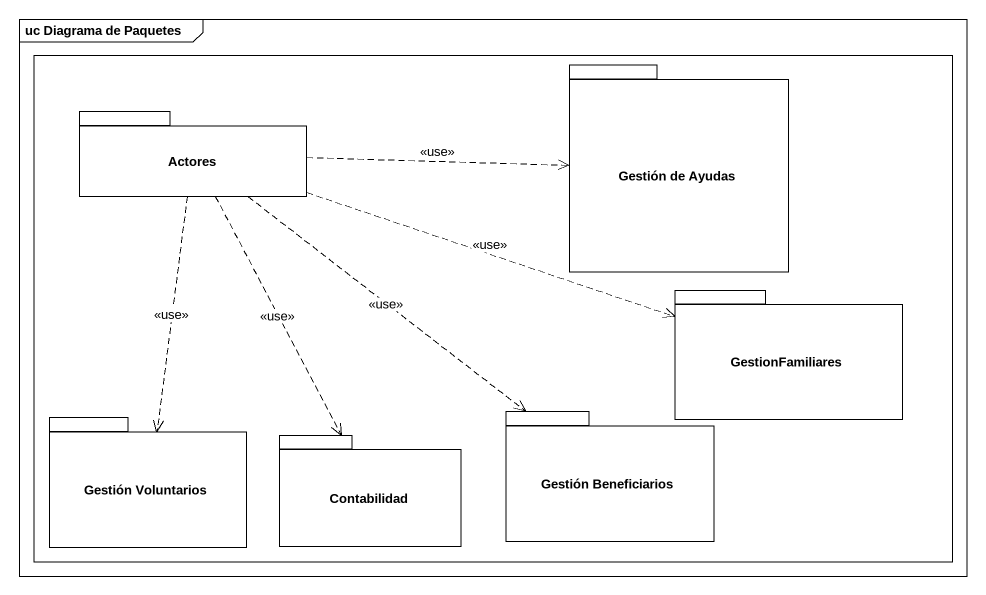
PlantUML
@startuml
mainframe uc Diagrama de Paquetes
rectangle " " as rectangle1 {
  package "Gestión de Ayudas" as Gestión_de_Ayudas {
  }
  package Actores {
  }
  package GestionFamiliares {
  }
  package "Gestión Beneficiarios" as Gestión_Beneficiarios {
  }
  package "Gestión Voluntarios" as Gestión_Voluntarios {
  }
  package Contabilidad {
  }
}
Actores .right.> Gestión_de_Ayudas : <<use>>
Actores .right.> GestionFamiliares : <<use>>
Actores ..> Gestión_Beneficiarios : <<use>>
Actores ..> Gestión_Voluntarios : <<use>>
Actores ..> Contabilidad : <<use>>
@enduml
